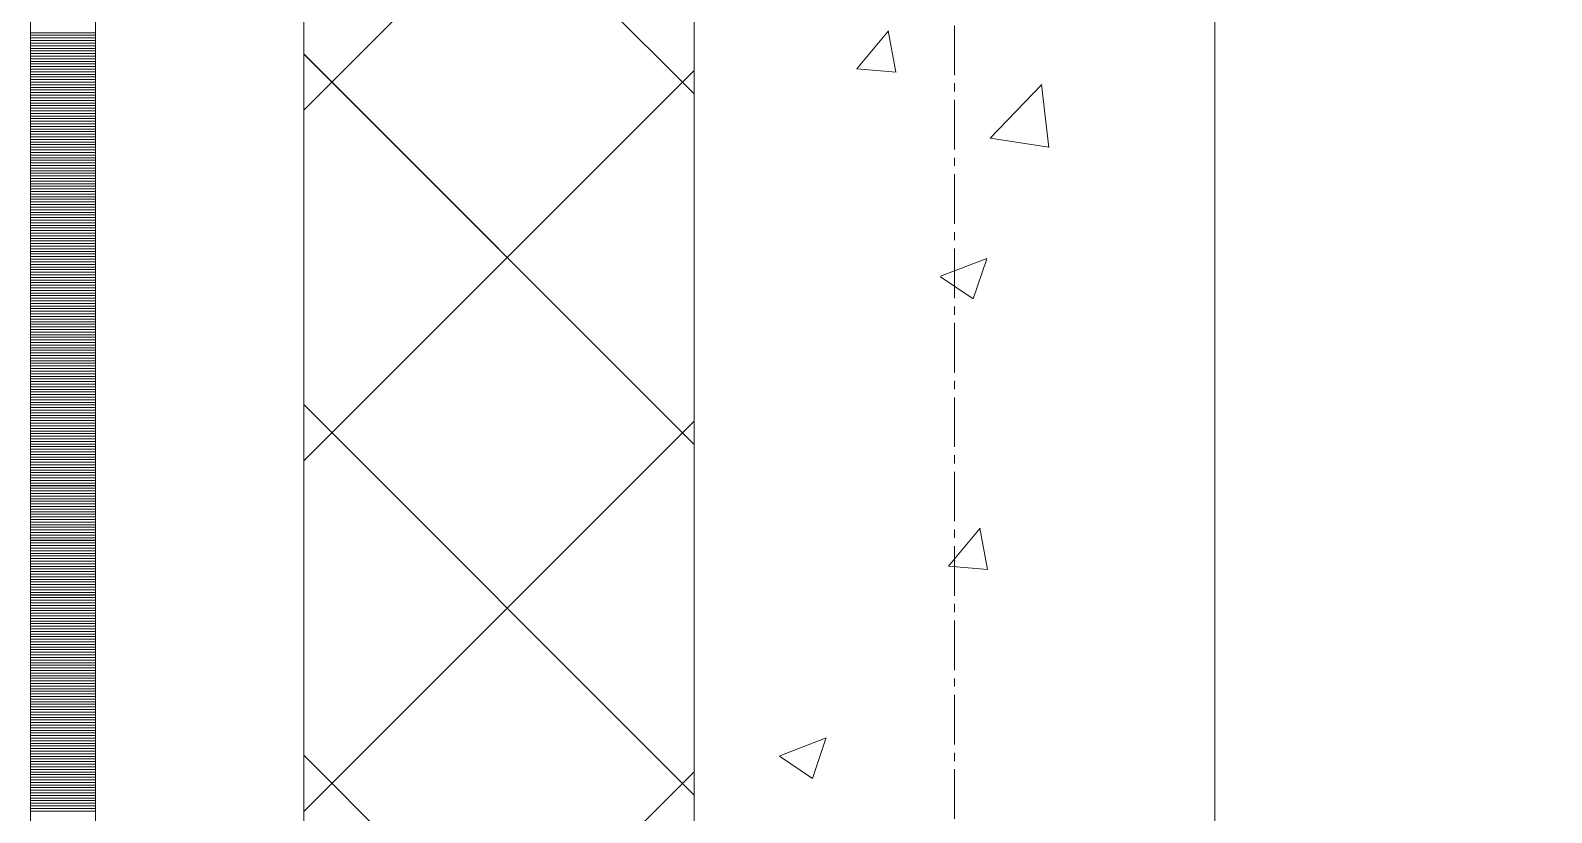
# Model space of a CAD drawing. Header units: millimetres. Extents: x 470010 to 1231400, y -134005 to 421770.
# Drawn here: x 806168 to 806752, y 156851 to 157152 of the extents above; entities that cross this region are included whole.
import ezdxf
from ezdxf.enums import TextEntityAlignment as Align

# ---------------------------------------------------------------- set-up
doc = ezdxf.new("R2010")
doc.units = ezdxf.units.MM
doc.linetypes.add('CENTER2', pattern=[28.575, 19.05, -3.175, 3.175, -3.175])
doc.linetypes.add('DASHED', pattern=[19.05, 12.7, -6.35])
doc.layers.get('Defpoints').update_dxf_attribs({"color": 140})
doc.layers.add('АР_Делит', color=120, linetype='Continuous', lineweight=0, plot=False)
for name, color, linetype, lineweight in [('АР_Стены ПЕНОблок', 52, 'Continuous', 20), ('АР_Тонкая', 254, 'Continuous', 5), ('АР_Утеплитель', 31, 'Continuous', 0), ('АР_Штриховка', 8, 'Continuous', 0)]:
    doc.layers.add(name, color=color, linetype=linetype, lineweight=lineweight)
doc.layers.add('РД_Оси_100', color=7, linetype='Continuous', lineweight=0, true_color=0x525252)
doc.styles.add('style1', font='ARIALN.TTF')

# ---------------------------------------------------------------- blocks, each defined once
blk = doc.blocks.new('СОШ_2200_АР_ОСИ_М100_28.05.24')
at = {"layer": 'АР_Делит', "color": 251, "linetype": 'DASHED', "true_color": 0x636466}
blk.add_lwpolyline([(114955, 135155), (114955, -355), (93595.036, -355), (93595.036, 13855), (94145, 13855), (94145, 68320), (66055, 68320), (66055, 13857.73), (83455, 13857.73), (83455, -355), (45245, -355), (45245, 13145), (44695, 13145), (44695, 26755), (45245, 26755), (45245, 68320), (20455, 68320), (20455, 26755), (27955, 26755), (27955, 13145), (-355, 13145), (-355, 100855)], dxfattribs=at)
at = {"layer": 'РД_Оси_100', "color": 251, "linetype": 'CENTER2', "true_color": 0x636466}
blk.add_line((0, -6155), (0, 139938.679), dxfattribs=at)
blk = doc.blocks.new('A$C9108343f')
at = {"layer": 'АР_Стены ПЕНОблок', "color": 18, "linetype": 'Continuous', "lineweight": 20, "true_color": 0x000000}
for p, q in [((140704.09, 313879.49), (140704.09, 237679.49)), ((140904.09, 237679.49), (140904.09, 313879.49))]:
    blk.add_line(p, q, dxfattribs=at)
at = {"layer": 'АР_Тонкая', "color": 18, "linetype": 'Continuous', "lineweight": 5, "true_color": 0x000000}
for p, q in [((140449.09, 313879.49), (140449.09, 237679.49)), ((140474.09, 313879.49), (140474.09, 237679.49)), ((140474.09, 237679.49), (140474.09, 313879.49)), ((140554.09, 237679.49), (140554.09, 313879.49))]:
    blk.add_line(p, q, dxfattribs=at)
at = {"layer": 'АР_Утеплитель', "color": 18, "linetype": 'Continuous', "lineweight": 0, "true_color": 0x000000}
for p, q in [((140554.09, 313879.49), (140554.09, 237679.49)), ((140704.09, 237679.49), (140704.09, 313879.49))]:
    blk.add_line(p, q, dxfattribs=at)
at = {"layer": 'АР_Штриховка', "color": 18, "linetype": 'Continuous', "lineweight": 0, "true_color": 0x000000}
for p, q in [((140704.09, 257493.77), (140554.09, 257643.77)), ((140554.09, 257487.48), (140704.09, 257637.48)), ((140449.09, 257517.24), (140474.09, 257517.24)), ((140449.09, 257516.24), (140474.09, 257516.24)), ((140449.09, 257515.24), (140474.09, 257515.24)), ((140449.09, 257514.24), (140474.09, 257514.24)), ((140766.55, 257503.41), (140778.79, 257518.01)), ((140781.52, 257502.04), (140778.58, 257517.96)), ((140449.09, 257513.24), (140474.09, 257513.24)), ((140449.09, 257512.24), (140474.09, 257512.24)), ((140449.09, 257511.24), (140474.09, 257511.24)), ((140449.09, 257510.24), (140474.09, 257510.24)), ((140449.09, 257509.24), (140474.09, 257509.24)), ((140704.09, 257359.07), (140554.09, 257509.07)), ((140449.09, 257508.24), (140474.09, 257508.24)), ((140449.09, 257507.24), (140474.09, 257507.24)), ((140449.09, 257506.24), (140474.09, 257506.24)), ((140449.09, 257505.24), (140474.09, 257505.24)), ((140449.09, 257504.24), (140474.09, 257504.24)), ((140449.09, 257503.24), (140474.09, 257503.24)), ((140554.09, 257352.78), (140704.09, 257502.78)), ((140766.55, 257503.4), (140781.73, 257502.08)), ((140781.61, 257506.44), (140781.61, 257506.44)), ((140449.09, 257502.24), (140474.09, 257502.24)), ((140449.09, 257501.24), (140474.09, 257501.24)), ((140449.09, 257500.24), (140474.09, 257500.24)), ((140449.09, 257499.24), (140474.09, 257499.24)), ((140449.09, 257498.24), (140474.09, 257498.24)), ((140449.09, 257497.24), (140474.09, 257497.24)), ((140817.86, 257476.71), (140837.64, 257497.33)), ((140840.41, 257473.2), (140837.61, 257497.32)), ((140449.09, 257496.24), (140474.09, 257496.24)), ((140449.09, 257495.24), (140474.09, 257495.24)), ((140449.09, 257494.24), (140474.09, 257494.24)), ((140449.09, 257493.24), (140474.09, 257493.24)), ((140449.09, 257492.24), (140474.09, 257492.24)), ((140449.09, 257491.24), (140474.09, 257491.24)), ((140449.09, 257490.24), (140474.09, 257490.24)), ((140449.09, 257489.24), (140474.09, 257489.24)), ((140449.09, 257488.24), (140474.09, 257488.24)), ((140449.09, 257487.24), (140474.09, 257487.24)), ((140449.09, 257486.24), (140474.09, 257486.24)), ((140449.09, 257485.24), (140474.09, 257485.24)), ((140786.79, 257489.03), (140786.79, 257489.03)), ((140897.88, 257490), (140897.88, 257490)), ((140449.09, 257484.24), (140474.09, 257484.24)), ((140449.09, 257483.24), (140474.09, 257483.24)), ((140449.09, 257482.24), (140474.09, 257482.24)), ((140449.09, 257481.24), (140474.09, 257481.24)), ((140449.09, 257480.24), (140474.09, 257480.24)), ((140449.09, 257479.24), (140474.09, 257479.24)), ((140449.09, 257478.24), (140474.09, 257478.24)), ((140449.09, 257477.24), (140474.09, 257477.24)), ((140449.09, 257476.24), (140474.09, 257476.24)), ((140449.09, 257475.24), (140474.09, 257475.24)), ((140449.09, 257474.24), (140474.09, 257474.24)), ((140449.09, 257473.24), (140474.09, 257473.24)), ((140817.83, 257476.76), (140840.42, 257473.26)), ((140449.09, 257472.24), (140474.09, 257472.24)), ((140449.09, 257471.24), (140474.09, 257471.24)), ((140449.09, 257470.24), (140474.09, 257470.24)), ((140449.09, 257469.24), (140474.09, 257469.24)), ((140449.09, 257468.24), (140474.09, 257468.24)), ((140737.46, 257468.88), (140737.46, 257468.88)), ((140835.16, 257472.32), (140835.16, 257472.32)), ((140449.09, 257467.24), (140474.09, 257467.24)), ((140449.09, 257466.24), (140474.09, 257466.24)), ((140449.09, 257465.24), (140474.09, 257465.24)), ((140449.09, 257464.24), (140474.09, 257464.24)), ((140449.09, 257463.24), (140474.09, 257463.24)), ((140449.09, 257462.24), (140474.09, 257462.24)), ((140449.09, 257461.24), (140474.09, 257461.24)), ((140449.09, 257460.24), (140474.09, 257460.24)), ((140449.09, 257459.24), (140474.09, 257459.24)), ((140449.09, 257458.24), (140474.09, 257458.24)), ((140449.09, 257457.24), (140474.09, 257457.24)), ((140449.09, 257456.24), (140474.09, 257456.24)), ((140890.15, 257456.17), (140890.15, 257456.17)), ((140449.09, 257455.24), (140474.09, 257455.24)), ((140449.09, 257454.24), (140474.09, 257454.24)), ((140449.09, 257453.24), (140474.09, 257453.24)), ((140449.09, 257452.24), (140474.09, 257452.24)), ((140449.09, 257451.24), (140474.09, 257451.24)), ((140449.09, 257450.24), (140474.09, 257450.24)), ((140449.09, 257449.24), (140474.09, 257449.24)), ((140449.09, 257448.24), (140474.09, 257448.24)), ((140449.09, 257447.24), (140474.09, 257447.24)), ((140449.09, 257446.24), (140474.09, 257446.24)), ((140449.09, 257445.24), (140474.09, 257445.24)), ((140449.09, 257444.24), (140474.09, 257444.24)), ((140449.09, 257443.24), (140474.09, 257443.24)), ((140449.09, 257442.24), (140474.09, 257442.24)), ((140449.09, 257441.24), (140474.09, 257441.24)), ((140449.09, 257440.24), (140474.09, 257440.24)), ((140449.09, 257439.24), (140474.09, 257439.24)), ((140449.09, 257438.24), (140474.09, 257438.24)), ((140449.09, 257437.24), (140474.09, 257437.24)), ((140449.09, 257436.24), (140474.09, 257436.24)), ((140449.09, 257435.24), (140474.09, 257435.24)), ((140449.09, 257434.24), (140474.09, 257434.24)), ((140449.09, 257433.24), (140474.09, 257433.24)), ((140449.09, 257432.24), (140474.09, 257432.24)), ((140449.09, 257431.24), (140474.09, 257431.24)), ((140449.09, 257430.24), (140474.09, 257430.24)), ((140449.09, 257429.24), (140474.09, 257429.24)), ((140449.09, 257428.24), (140474.09, 257428.24)), ((140449.09, 257427.24), (140474.09, 257427.24)), ((140742.02, 257430.74), (140742.02, 257430.74)), ((140798.78, 257423.69), (140816.56, 257430.52)), ((140811.33, 257414.98), (140816.48, 257430.33)), ((140449.09, 257426.24), (140474.09, 257426.24)), ((140449.09, 257425.24), (140474.09, 257425.24)), ((140449.09, 257424.24), (140474.09, 257424.24)), ((140449.09, 257423.24), (140474.09, 257423.24)), ((140449.09, 257422.24), (140474.09, 257422.24)), ((140449.09, 257421.24), (140474.09, 257421.24)), ((140798.69, 257423.5), (140811.33, 257414.98)), ((140449.09, 257420.24), (140474.09, 257420.24)), ((140449.09, 257419.24), (140474.09, 257419.24)), ((140449.09, 257418.24), (140474.09, 257418.24)), ((140449.09, 257417.24), (140474.09, 257417.24)), ((140449.09, 257416.24), (140474.09, 257416.24)), ((140449.09, 257415.24), (140474.09, 257415.24)), ((140449.09, 257414.24), (140474.09, 257414.24)), ((140449.09, 257413.24), (140474.09, 257413.24)), ((140449.09, 257412.24), (140474.09, 257412.24)), ((140449.09, 257411.24), (140474.09, 257411.24)), ((140449.09, 257410.24), (140474.09, 257410.24)), ((140449.09, 257409.24), (140474.09, 257409.24)), ((140449.09, 257408.24), (140474.09, 257408.24)), ((140449.09, 257407.24), (140474.09, 257407.24)), ((140449.09, 257406.24), (140474.09, 257406.24)), ((140449.09, 257405.24), (140474.09, 257405.24)), ((140449.09, 257404.24), (140474.09, 257404.24)), ((140449.09, 257403.24), (140474.09, 257403.24)), ((140783.7, 257404.47), (140783.7, 257404.47)), ((140449.09, 257402.24), (140474.09, 257402.24)), ((140449.09, 257401.24), (140474.09, 257401.24)), ((140449.09, 257400.24), (140474.09, 257400.24)), ((140449.09, 257399.24), (140474.09, 257399.24)), ((140449.09, 257398.24), (140474.09, 257398.24)), ((140894.64, 257398.19), (140894.64, 257398.19)), ((140449.09, 257397.24), (140474.09, 257397.24)), ((140449.09, 257396.24), (140474.09, 257396.24)), ((140449.09, 257395.24), (140474.09, 257395.24)), ((140449.09, 257394.24), (140474.09, 257394.24)), ((140449.09, 257393.24), (140474.09, 257393.24)), ((140449.09, 257392.24), (140474.09, 257392.24)), ((140449.09, 257391.24), (140474.09, 257391.24)), ((140449.09, 257390.24), (140474.09, 257390.24)), ((140449.09, 257389.24), (140474.09, 257389.24)), ((140449.09, 257388.24), (140474.09, 257388.24)), ((140449.09, 257387.24), (140474.09, 257387.24)), ((140449.09, 257386.24), (140474.09, 257386.24)), ((140831.06, 257389.82), (140831.06, 257389.82)), ((140449.09, 257385.24), (140474.09, 257385.24)), ((140449.09, 257384.24), (140474.09, 257384.24)), ((140449.09, 257383.24), (140474.09, 257383.24)), ((140449.09, 257382.24), (140474.09, 257382.24)), ((140449.09, 257381.24), (140474.09, 257381.24)), ((140449.09, 257380.24), (140474.09, 257380.24)), ((140449.09, 257379.24), (140474.09, 257379.24)), ((140449.09, 257378.24), (140474.09, 257378.24)), ((140449.09, 257377.24), (140474.09, 257377.24)), ((140449.09, 257376.24), (140474.09, 257376.24)), ((140449.09, 257375.24), (140474.09, 257375.24)), ((140449.09, 257374.24), (140474.09, 257374.24)), ((140704.09, 257224.36), (140554.09, 257374.36)), ((140731.08, 257377.33), (140731.08, 257377.33)), ((140449.09, 257373.24), (140474.09, 257373.24)), ((140449.09, 257372.24), (140474.09, 257372.24)), ((140449.09, 257371.24), (140474.09, 257371.24)), ((140449.09, 257370.24), (140474.09, 257370.24)), ((140449.09, 257369.24), (140474.09, 257369.24)), ((140449.09, 257368.24), (140474.09, 257368.24)), ((140554.09, 257218.07), (140704.09, 257368.07)), ((140866.67, 257371.6), (140866.67, 257371.6)), ((140449.09, 257367.24), (140474.09, 257367.24)), ((140449.09, 257366.24), (140474.09, 257366.24)), ((140449.09, 257365.24), (140474.09, 257365.24)), ((140449.09, 257364.24), (140474.09, 257364.24)), ((140449.09, 257363.24), (140474.09, 257363.24)), ((140449.09, 257362.24), (140474.09, 257362.24)), ((140449.09, 257361.24), (140474.09, 257361.24)), ((140449.09, 257360.24), (140474.09, 257360.24)), ((140449.09, 257359.24), (140474.09, 257359.24)), ((140449.09, 257358.24), (140474.09, 257358.24)), ((140449.09, 257357.24), (140474.09, 257357.24)), ((140449.09, 257356.24), (140474.09, 257356.24)), ((140449.09, 257355.24), (140474.09, 257355.24)), ((140449.09, 257354.24), (140474.09, 257354.24)), ((140449.09, 257353.24), (140474.09, 257353.24)), ((140449.09, 257352.24), (140474.09, 257352.24)), ((140449.09, 257351.24), (140474.09, 257351.24)), ((140449.09, 257350.24), (140474.09, 257350.24)), ((140449.09, 257349.24), (140474.09, 257349.24)), ((140449.09, 257348.24), (140474.09, 257348.24)), ((140449.09, 257347.24), (140474.09, 257347.24)), ((140449.09, 257346.24), (140474.09, 257346.24)), ((140449.09, 257345.24), (140474.09, 257345.24)), ((140449.09, 257344.24), (140474.09, 257344.24)), ((140449.09, 257343.24), (140474.09, 257343.24)), ((140449.09, 257342.24), (140474.09, 257342.24)), ((140449.09, 257341.24), (140474.09, 257341.24)), ((140449.09, 257340.24), (140474.09, 257340.24)), ((140449.09, 257339.24), (140474.09, 257339.24)), ((140449.09, 257338.24), (140474.09, 257338.24)), ((140449.09, 257337.24), (140474.09, 257337.24)), ((140449.09, 257336.24), (140474.09, 257336.24)), ((140449.09, 257335.24), (140474.09, 257335.24)), ((140449.09, 257334.24), (140474.09, 257334.24)), ((140449.09, 257333.24), (140474.09, 257333.24)), ((140449.09, 257332.24), (140474.09, 257332.24)), ((140449.09, 257331.24), (140474.09, 257331.24)), ((140449.09, 257330.24), (140474.09, 257330.24)), ((140449.09, 257329.24), (140474.09, 257329.24)), ((140449.09, 257328.24), (140474.09, 257328.24)), ((140449.09, 257327.24), (140474.09, 257327.24)), ((140449.09, 257326.24), (140474.09, 257326.24)), ((140449.09, 257325.24), (140474.09, 257325.24)), ((140449.09, 257324.24), (140474.09, 257324.24)), ((140449.09, 257323.24), (140474.09, 257323.24)), ((140449.09, 257322.24), (140474.09, 257322.24)), ((140801.79, 257312.36), (140814.03, 257326.95)), ((140816.76, 257310.98), (140813.83, 257326.9)), ((140449.09, 257321.24), (140474.09, 257321.24)), ((140449.09, 257320.24), (140474.09, 257320.24)), ((140449.09, 257319.24), (140474.09, 257319.24)), ((140449.09, 257318.24), (140474.09, 257318.24)), ((140449.09, 257317.24), (140474.09, 257317.24)), ((140449.09, 257316.24), (140474.09, 257316.24)), ((140780.61, 257319.92), (140780.61, 257319.92)), ((140449.09, 257315.24), (140474.09, 257315.24)), ((140449.09, 257314.24), (140474.09, 257314.24)), ((140449.09, 257313.24), (140474.09, 257313.24)), ((140449.09, 257312.24), (140474.09, 257312.24)), ((140449.09, 257311.24), (140474.09, 257311.24)), ((140449.09, 257310.24), (140474.09, 257310.24)), ((140801.79, 257312.35), (140816.97, 257311.02)), ((140449.09, 257309.24), (140474.09, 257309.24)), ((140449.09, 257308.24), (140474.09, 257308.24)), ((140449.09, 257307.24), (140474.09, 257307.24)), ((140449.09, 257306.24), (140474.09, 257306.24)), ((140449.09, 257305.24), (140474.09, 257305.24)), ((140449.09, 257304.24), (140474.09, 257304.24)), ((140879.67, 257304.61), (140879.67, 257304.61)), ((140449.09, 257303.24), (140474.09, 257303.24)), ((140449.09, 257302.24), (140474.09, 257302.24)), ((140449.09, 257301.24), (140474.09, 257301.24)), ((140449.09, 257300.24), (140474.09, 257300.24)), ((140449.09, 257299.24), (140474.09, 257299.24)), ((140449.09, 257298.24), (140474.09, 257298.24)), ((140827.82, 257298.01), (140827.82, 257298.01)), ((140449.09, 257297.24), (140474.09, 257297.24)), ((140449.09, 257296.24), (140474.09, 257296.24)), ((140449.09, 257295.24), (140474.09, 257295.24)), ((140449.09, 257294.24), (140474.09, 257294.24)), ((140449.09, 257293.24), (140474.09, 257293.24)), ((140449.09, 257292.24), (140474.09, 257292.24)), ((140449.09, 257291.24), (140474.09, 257291.24)), ((140449.09, 257290.24), (140474.09, 257290.24)), ((140449.09, 257289.24), (140474.09, 257289.24)), ((140449.09, 257288.24), (140474.09, 257288.24)), ((140449.09, 257287.24), (140474.09, 257287.24)), ((140449.09, 257286.24), (140474.09, 257286.24)), ((140764.24, 257289.64), (140764.24, 257289.64)), ((140449.09, 257285.24), (140474.09, 257285.24)), ((140449.09, 257284.24), (140474.09, 257284.24)), ((140449.09, 257283.24), (140474.09, 257283.24)), ((140449.09, 257282.24), (140474.09, 257282.24)), ((140449.09, 257281.24), (140474.09, 257281.24)), ((140449.09, 257280.24), (140474.09, 257280.24)), ((140449.09, 257279.24), (140474.09, 257279.24)), ((140449.09, 257278.24), (140474.09, 257278.24)), ((140449.09, 257277.24), (140474.09, 257277.24)), ((140449.09, 257276.24), (140474.09, 257276.24)), ((140449.09, 257275.24), (140474.09, 257275.24)), ((140731.54, 257279.19), (140731.54, 257279.19)), ((140449.09, 257274.24), (140474.09, 257274.24)), ((140449.09, 257273.24), (140474.09, 257273.24)), ((140449.09, 257272.24), (140474.09, 257272.24)), ((140449.09, 257271.24), (140474.09, 257271.24)), ((140449.09, 257270.24), (140474.09, 257270.24)), ((140449.09, 257269.24), (140474.09, 257269.24)), ((140449.09, 257268.24), (140474.09, 257268.24)), ((140449.09, 257267.24), (140474.09, 257267.24)), ((140449.09, 257266.24), (140474.09, 257266.24)), ((140449.09, 257265.24), (140474.09, 257265.24)), ((140449.09, 257264.24), (140474.09, 257264.24)), ((140449.09, 257263.24), (140474.09, 257263.24)), ((140449.09, 257262.24), (140474.09, 257262.24)), ((140449.09, 257261.24), (140474.09, 257261.24)), ((140449.09, 257260.24), (140474.09, 257260.24)), ((140449.09, 257259.24), (140474.09, 257259.24)), ((140449.09, 257258.24), (140474.09, 257258.24)), ((140449.09, 257257.24), (140474.09, 257257.24)), ((140449.09, 257256.24), (140474.09, 257256.24)), ((140449.09, 257255.24), (140474.09, 257255.24)), ((140449.09, 257254.24), (140474.09, 257254.24)), ((140449.09, 257253.24), (140474.09, 257253.24)), ((140449.09, 257252.24), (140474.09, 257252.24)), ((140449.09, 257251.24), (140474.09, 257251.24)), ((140449.09, 257250.24), (140474.09, 257250.24)), ((140449.09, 257249.24), (140474.09, 257249.24)), ((140449.09, 257248.24), (140474.09, 257248.24)), ((140449.09, 257247.24), (140474.09, 257247.24)), ((140449.09, 257246.24), (140474.09, 257246.24)), ((140736.98, 257239.5), (140754.76, 257246.33)), ((140749.53, 257230.79), (140754.68, 257246.14)), ((140449.09, 257245.24), (140474.09, 257245.24)), ((140449.09, 257244.24), (140474.09, 257244.24)), ((140449.09, 257243.24), (140474.09, 257243.24)), ((140449.09, 257242.24), (140474.09, 257242.24)), ((140449.09, 257241.24), (140474.09, 257241.24)), ((140449.09, 257240.24), (140474.09, 257240.24)), ((140704.09, 257089.66), (140554.09, 257239.66)), ((140817.2, 257241.8), (140817.2, 257241.8)), ((140449.09, 257239.24), (140474.09, 257239.24)), ((140449.09, 257238.24), (140474.09, 257238.24)), ((140449.09, 257237.24), (140474.09, 257237.24)), ((140449.09, 257236.24), (140474.09, 257236.24)), ((140449.09, 257235.24), (140474.09, 257235.24)), ((140449.09, 257234.24), (140474.09, 257234.24)), ((140736.89, 257239.31), (140749.53, 257230.79)), ((140777.53, 257235.36), (140777.53, 257235.36)), ((140449.09, 257233.24), (140474.09, 257233.24)), ((140449.09, 257232.24), (140474.09, 257232.24)), ((140449.09, 257231.24), (140474.09, 257231.24)), ((140449.09, 257230.24), (140474.09, 257230.24)), ((140449.09, 257229.24), (140474.09, 257229.24)), ((140449.09, 257228.24), (140474.09, 257228.24)), ((140554.09, 257083.37), (140704.09, 257233.37)), ((140449.09, 257227.24), (140474.09, 257227.24)), ((140449.09, 257226.24), (140474.09, 257226.24)), ((140449.09, 257225.24), (140474.09, 257225.24)), ((140449.09, 257224.24), (140474.09, 257224.24)), ((140449.09, 257223.24), (140474.09, 257223.24)), ((140449.09, 257222.24), (140474.09, 257222.24)), ((140792.4, 257223.42), (140792.4, 257223.42)), ((140449.09, 257221.24), (140474.09, 257221.24)), ((140449.09, 257220.24), (140474.09, 257220.24)), ((140449.09, 257219.24), (140474.09, 257219.24)), ((140449.09, 257218.24), (140474.09, 257218.24))]:
    blk.add_line(p, q, dxfattribs=at)
at = {"layer": 'РД_Оси_100'}
blk.add_blockref('СОШ_2200_АР_ОСИ_М100_28.05.24', (140804.09, 223079.49), dxfattribs=at)
at = {"layer": 'Defpoints', "color": 18, "true_color": 0x000000, "style": 'style1'}
for p in [(143949.34, 316089.12), (143974.98, 281639.5), (143890.4, 273244.71), (143839.99, 264276.81), (143967.75, 254892.38), (12251.96, 104178.14), (12382.58, 96023.14)]:
    blk.add_attdef('АР-ПОМЕЩЕНИЕ:НАИМЕНОВАНИЕ', text='', height=100, dxfattribs=at).set_placement(p, align=Align.MIDDLE)
at = {"layer": 'Defpoints', "color": 18, "true_color": 0x000000, "style": 'style1', "flags": 8}
for p in [(143951.3, 279099.09), (143848.34, 269251.11), (143875.33, 260094.25), (144049.74, 250824.7), (163419.28, 238153.36), (155897.46, 237965.97), (183037.2, 237965.97), (143342.94, 237876.19)]:
    blk.add_attdef('АР-ПОМЕЩЕНИЕ:НАИМЕНОВАНИЕ', text='', height=100, dxfattribs=at).set_placement(p, align=Align.MIDDLE)

msp = doc.modelspace()

# ---------------------------------------------------------------- linework, layer by layer
at = {"layer": 'АР_Стены ПЕНОблок', "color": 18, "linetype": 'Continuous', "lineweight": 20, "true_color": 0x000000}
for p, q in [((806422.706, 213513.251), (806422.706, 137313.251)), ((806622.706, 137313.251), (806622.706, 213513.251))]:
    msp.add_line(p, q, dxfattribs=at)
at = {"layer": 'АР_Тонкая', "color": 18, "linetype": 'Continuous', "lineweight": 5, "true_color": 0x000000}
for p, q in [((806167.706, 213513.251), (806167.706, 137313.251)), ((806192.706, 213513.251), (806192.706, 137313.251)), ((806192.706, 137313.251), (806192.706, 213513.251)), ((806272.706, 137313.251), (806272.706, 213513.251))]:
    msp.add_line(p, q, dxfattribs=at)
at = {"layer": 'АР_Утеплитель', "color": 18, "linetype": 'Continuous', "lineweight": 0, "true_color": 0x000000}
for p, q in [((806272.706, 213513.251), (806272.706, 137313.251)), ((806422.706, 137313.251), (806422.706, 213513.251))]:
    msp.add_line(p, q, dxfattribs=at)
at = {"layer": 'АР_Штриховка', "color": 18, "linetype": 'Continuous', "lineweight": 0, "true_color": 0x000000}
for p, q in [((806422.706, 157127.527), (806272.706, 157277.527)), ((806272.706, 157121.24), (806422.706, 157271.24)), ((806485.158, 157137.173), (806497.403, 157151.766)), ((806500.134, 157135.796), (806497.197, 157151.718)), ((806167.706, 157151), (806192.706, 157151)), ((806167.706, 157150), (806192.706, 157150)), ((806167.706, 157149), (806192.706, 157149)), ((806167.706, 157148), (806192.706, 157148)), ((806167.706, 157147), (806192.706, 157147)), ((806167.706, 157146), (806192.706, 157146)), ((806167.706, 157145), (806192.706, 157145)), ((806167.706, 157144), (806192.706, 157144)), ((806167.706, 157143), (806192.706, 157143)), ((806167.706, 157142), (806192.706, 157142)), ((806167.706, 157141), (806192.706, 157141)), ((806167.706, 157140), (806192.706, 157140)), ((806422.706, 156992.823), (806272.706, 157142.823)), ((806167.706, 157139), (806192.706, 157139)), ((806167.706, 157138), (806192.706, 157138)), ((806167.706, 157137), (806192.706, 157137)), ((806167.706, 157136), (806192.706, 157136)), ((806167.706, 157135), (806192.706, 157135)), ((806167.706, 157134), (806192.706, 157134)), ((806272.706, 156986.536), (806422.706, 157136.536)), ((806485.157, 157137.163), (806500.339, 157135.834)), ((806167.706, 157133), (806192.706, 157133)), ((806167.706, 157132), (806192.706, 157132)), ((806167.706, 157131), (806192.706, 157131)), ((806167.706, 157130), (806192.706, 157130)), ((806167.706, 157129), (806192.706, 157129)), ((806167.706, 157128), (806192.706, 157128)), ((806536.469, 157110.466), (806556.253, 157131.085)), ((806559.025, 157106.959), (806556.218, 157131.081)), ((806167.706, 157127), (806192.706, 157127)), ((806167.706, 157126), (806192.706, 157126)), ((806167.706, 157125), (806192.706, 157125)), ((806167.706, 157124), (806192.706, 157124)), ((806167.706, 157123), (806192.706, 157123)), ((806167.706, 157122), (806192.706, 157122)), ((806167.706, 157121), (806192.706, 157121)), ((806167.706, 157120), (806192.706, 157120)), ((806167.706, 157119), (806192.706, 157119)), ((806167.706, 157118), (806192.706, 157118)), ((806167.706, 157117), (806192.706, 157117)), ((806167.706, 157116), (806192.706, 157116)), ((806167.706, 157115), (806192.706, 157115)), ((806167.706, 157114), (806192.706, 157114)), ((806167.706, 157113), (806192.706, 157113)), ((806167.706, 157112), (806192.706, 157112)), ((806167.706, 157111), (806192.706, 157111)), ((806536.444, 157110.52), (806559.034, 157107.017)), ((806167.706, 157110), (806192.706, 157110)), ((806167.706, 157109), (806192.706, 157109)), ((806167.706, 157108), (806192.706, 157108)), ((806167.706, 157107), (806192.706, 157107)), ((806167.706, 157106), (806192.706, 157106)), ((806167.706, 157105), (806192.706, 157105)), ((806167.706, 157104), (806192.706, 157104)), ((806167.706, 157103), (806192.706, 157103)), ((806167.706, 157102), (806192.706, 157102)), ((806167.706, 157101), (806192.706, 157101)), ((806167.706, 157100), (806192.706, 157100)), ((806167.706, 157099), (806192.706, 157099)), ((806167.706, 157098), (806192.706, 157098)), ((806167.706, 157097), (806192.706, 157097)), ((806167.706, 157096), (806192.706, 157096)), ((806167.706, 157095), (806192.706, 157095)), ((806167.706, 157094), (806192.706, 157094)), ((806167.706, 157093), (806192.706, 157093)), ((806167.706, 157092), (806192.706, 157092)), ((806167.706, 157091), (806192.706, 157091)), ((806167.706, 157090), (806192.706, 157090)), ((806167.706, 157089), (806192.706, 157089)), ((806167.706, 157088), (806192.706, 157088)), ((806167.706, 157087), (806192.706, 157087)), ((806167.706, 157086), (806192.706, 157086)), ((806167.706, 157085), (806192.706, 157085)), ((806167.706, 157084), (806192.706, 157084)), ((806167.706, 157083), (806192.706, 157083)), ((806167.706, 157082), (806192.706, 157082)), ((806167.706, 157081), (806192.706, 157081)), ((806167.706, 157080), (806192.706, 157080)), ((806167.706, 157079), (806192.706, 157079)), ((806167.706, 157078), (806192.706, 157078)), ((806167.706, 157077), (806192.706, 157077)), ((806167.706, 157076), (806192.706, 157076)), ((806167.706, 157075), (806192.706, 157075)), ((806167.706, 157074), (806192.706, 157074)), ((806167.706, 157073), (806192.706, 157073)), ((806167.706, 157072), (806192.706, 157072)), ((806167.706, 157071), (806192.706, 157071)), ((806167.706, 157070), (806192.706, 157070)), ((806167.706, 157069), (806192.706, 157069)), ((806167.706, 157068), (806192.706, 157068)), ((806167.706, 157067), (806192.706, 157067)), ((806167.706, 157066), (806192.706, 157066)), ((806167.706, 157065), (806192.706, 157065)), ((806167.706, 157064), (806192.706, 157064)), ((806517.391, 157057.449), (806535.176, 157064.276)), ((806529.946, 157048.736), (806535.097, 157064.085)), ((806167.706, 157063), (806192.706, 157063)), ((806167.706, 157062), (806192.706, 157062)), ((806167.706, 157061), (806192.706, 157061)), ((806167.706, 157060), (806192.706, 157060)), ((806167.706, 157059), (806192.706, 157059)), ((806167.706, 157058), (806192.706, 157058)), ((806167.706, 157057), (806192.706, 157057)), ((806167.706, 157056), (806192.706, 157056)), ((806167.706, 157055), (806192.706, 157055)), ((806167.706, 157054), (806192.706, 157054)), ((806167.706, 157053), (806192.706, 157053)), ((806167.706, 157052), (806192.706, 157052)), ((806517.305, 157057.259), (806529.94, 157048.737)), ((806167.706, 157051), (806192.706, 157051)), ((806167.706, 157050), (806192.706, 157050)), ((806167.706, 157049), (806192.706, 157049)), ((806167.706, 157048), (806192.706, 157048)), ((806167.706, 157047), (806192.706, 157047)), ((806167.706, 157046), (806192.706, 157046)), ((806167.706, 157045), (806192.706, 157045)), ((806167.706, 157044), (806192.706, 157044)), ((806167.706, 157043), (806192.706, 157043)), ((806167.706, 157042), (806192.706, 157042)), ((806167.706, 157041), (806192.706, 157041)), ((806167.706, 157040), (806192.706, 157040)), ((806167.706, 157039), (806192.706, 157039)), ((806167.706, 157038), (806192.706, 157038)), ((806167.706, 157037), (806192.706, 157037)), ((806167.706, 157036), (806192.706, 157036)), ((806167.706, 157035), (806192.706, 157035)), ((806167.706, 157034), (806192.706, 157034)), ((806167.706, 157033), (806192.706, 157033)), ((806167.706, 157032), (806192.706, 157032)), ((806167.706, 157031), (806192.706, 157031)), ((806167.706, 157030), (806192.706, 157030)), ((806167.706, 157029), (806192.706, 157029)), ((806167.706, 157028), (806192.706, 157028)), ((806167.706, 157027), (806192.706, 157027)), ((806167.706, 157026), (806192.706, 157026)), ((806167.706, 157025), (806192.706, 157025)), ((806167.706, 157024), (806192.706, 157024)), ((806167.706, 157023), (806192.706, 157023)), ((806167.706, 157022), (806192.706, 157022)), ((806167.706, 157021), (806192.706, 157021)), ((806167.706, 157020), (806192.706, 157020)), ((806167.706, 157019), (806192.706, 157019)), ((806167.706, 157018), (806192.706, 157018)), ((806167.706, 157017), (806192.706, 157017)), ((806167.706, 157016), (806192.706, 157016)), ((806167.706, 157015), (806192.706, 157015)), ((806167.706, 157014), (806192.706, 157014)), ((806167.706, 157013), (806192.706, 157013)), ((806167.706, 157012), (806192.706, 157012)), ((806167.706, 157011), (806192.706, 157011)), ((806167.706, 157010), (806192.706, 157010)), ((806167.706, 157009), (806192.706, 157009)), ((806167.706, 157008), (806192.706, 157008)), ((806167.706, 157007), (806192.706, 157007)), ((806167.706, 157006), (806192.706, 157006)), ((806422.706, 156858.119), (806272.706, 157008.119)), ((806167.706, 157005), (806192.706, 157005)), ((806167.706, 157004), (806192.706, 157004)), ((806167.706, 157003), (806192.706, 157003)), ((806167.706, 157002), (806192.706, 157002)), ((806167.706, 157001), (806192.706, 157001)), ((806167.706, 157000), (806192.706, 157000)), ((806272.706, 156851.832), (806422.706, 157001.832)), ((806167.706, 156999), (806192.706, 156999)), ((806167.706, 156998), (806192.706, 156998)), ((806167.706, 156997), (806192.706, 156997)), ((806167.706, 156996), (806192.706, 156996)), ((806167.706, 156995), (806192.706, 156995)), ((806167.706, 156994), (806192.706, 156994)), ((806167.706, 156993), (806192.706, 156993)), ((806167.706, 156992), (806192.706, 156992)), ((806167.706, 156991), (806192.706, 156991)), ((806167.706, 156990), (806192.706, 156990)), ((806167.706, 156989), (806192.706, 156989)), ((806167.706, 156988), (806192.706, 156988)), ((806167.706, 156987), (806192.706, 156987)), ((806167.706, 156986), (806192.706, 156986)), ((806167.706, 156985), (806192.706, 156985)), ((806167.706, 156984), (806192.706, 156984)), ((806167.706, 156983), (806192.706, 156983)), ((806167.706, 156982), (806192.706, 156982)), ((806167.706, 156981), (806192.706, 156981)), ((806167.706, 156980), (806192.706, 156980)), ((806167.706, 156979), (806192.706, 156979)), ((806167.706, 156978), (806192.706, 156978)), ((806167.706, 156977), (806192.706, 156977)), ((806167.706, 156976), (806192.706, 156976)), ((806167.706, 156975), (806192.706, 156975)), ((806167.706, 156974), (806192.706, 156974)), ((806167.706, 156973), (806192.706, 156973)), ((806167.706, 156972), (806192.706, 156972)), ((806167.706, 156971), (806192.706, 156971)), ((806167.706, 156970), (806192.706, 156970)), ((806167.706, 156969), (806192.706, 156969)), ((806167.706, 156968), (806192.706, 156968)), ((806167.706, 156967), (806192.706, 156967)), ((806167.706, 156966), (806192.706, 156966)), ((806167.706, 156965), (806192.706, 156965)), ((806167.706, 156964), (806192.706, 156964)), ((806167.706, 156963), (806192.706, 156963)), ((806167.706, 156962), (806192.706, 156962)), ((806167.706, 156961), (806192.706, 156961)), ((806167.706, 156960), (806192.706, 156960)), ((806167.706, 156959), (806192.706, 156959)), ((806520.402, 156946.116), (806532.647, 156960.709)), ((806535.377, 156944.739), (806532.44, 156960.661)), ((806167.706, 156958), (806192.706, 156958)), ((806167.706, 156957), (806192.706, 156957)), ((806167.706, 156956), (806192.706, 156956)), ((806167.706, 156955), (806192.706, 156955)), ((806167.706, 156954), (806192.706, 156954)), ((806167.706, 156953), (806192.706, 156953)), ((806167.706, 156952), (806192.706, 156952)), ((806167.706, 156951), (806192.706, 156951)), ((806167.706, 156950), (806192.706, 156950)), ((806167.706, 156949), (806192.706, 156949)), ((806167.706, 156948), (806192.706, 156948)), ((806167.706, 156947), (806192.706, 156947)), ((806167.706, 156946), (806192.706, 156946)), ((806167.706, 156945), (806192.706, 156945)), ((806167.706, 156944), (806192.706, 156944)), ((806167.706, 156943), (806192.706, 156943)), ((806167.706, 156942), (806192.706, 156942)), ((806167.706, 156941), (806192.706, 156941)), ((806520.401, 156946.106), (806535.583, 156944.778)), ((806167.706, 156940), (806192.706, 156940)), ((806167.706, 156939), (806192.706, 156939)), ((806167.706, 156938), (806192.706, 156938)), ((806167.706, 156937), (806192.706, 156937)), ((806167.706, 156936), (806192.706, 156936)), ((806167.706, 156935), (806192.706, 156935)), ((806167.706, 156934), (806192.706, 156934)), ((806167.706, 156933), (806192.706, 156933)), ((806167.706, 156932), (806192.706, 156932)), ((806167.706, 156931), (806192.706, 156931)), ((806167.706, 156930), (806192.706, 156930)), ((806167.706, 156929), (806192.706, 156929)), ((806167.706, 156928), (806192.706, 156928)), ((806167.706, 156927), (806192.706, 156927)), ((806167.706, 156926), (806192.706, 156926)), ((806167.706, 156925), (806192.706, 156925)), ((806167.706, 156924), (806192.706, 156924)), ((806167.706, 156923), (806192.706, 156923)), ((806167.706, 156922), (806192.706, 156922)), ((806167.706, 156921), (806192.706, 156921)), ((806167.706, 156920), (806192.706, 156920)), ((806167.706, 156919), (806192.706, 156919)), ((806167.706, 156918), (806192.706, 156918)), ((806167.706, 156917), (806192.706, 156917)), ((806167.706, 156916), (806192.706, 156916)), ((806167.706, 156915), (806192.706, 156915)), ((806167.706, 156914), (806192.706, 156914)), ((806167.706, 156913), (806192.706, 156913)), ((806167.706, 156912), (806192.706, 156912)), ((806167.706, 156911), (806192.706, 156911)), ((806167.706, 156910), (806192.706, 156910)), ((806167.706, 156909), (806192.706, 156909)), ((806167.706, 156908), (806192.706, 156908)), ((806167.706, 156907), (806192.706, 156907)), ((806167.706, 156906), (806192.706, 156906)), ((806167.706, 156905), (806192.706, 156905)), ((806167.706, 156904), (806192.706, 156904)), ((806167.706, 156903), (806192.706, 156903)), ((806167.706, 156902), (806192.706, 156902)), ((806167.706, 156901), (806192.706, 156901)), ((806167.706, 156900), (806192.706, 156900)), ((806167.706, 156899), (806192.706, 156899)), ((806167.706, 156898), (806192.706, 156898)), ((806167.706, 156897), (806192.706, 156897)), ((806167.706, 156896), (806192.706, 156896)), ((806167.706, 156895), (806192.706, 156895)), ((806167.706, 156894), (806192.706, 156894)), ((806167.706, 156893), (806192.706, 156893)), ((806167.706, 156892), (806192.706, 156892)), ((806167.706, 156891), (806192.706, 156891)), ((806167.706, 156890), (806192.706, 156890)), ((806167.706, 156889), (806192.706, 156889)), ((806167.706, 156888), (806192.706, 156888)), ((806167.706, 156887), (806192.706, 156887)), ((806167.706, 156886), (806192.706, 156886)), ((806167.706, 156885), (806192.706, 156885)), ((806167.706, 156884), (806192.706, 156884)), ((806167.706, 156883), (806192.706, 156883)), ((806167.706, 156882), (806192.706, 156882)), ((806167.706, 156881), (806192.706, 156881)), ((806167.706, 156880), (806192.706, 156880)), ((806167.706, 156879), (806192.706, 156879)), ((806167.706, 156878), (806192.706, 156878)), ((806167.706, 156877), (806192.706, 156877)), ((806455.589, 156873.261), (806473.374, 156880.088)), ((806468.144, 156864.548), (806473.295, 156879.897)), ((806167.706, 156876), (806192.706, 156876)), ((806167.706, 156875), (806192.706, 156875)), ((806167.706, 156874), (806192.706, 156874)), ((806167.706, 156873), (806192.706, 156873)), ((806167.706, 156872), (806192.706, 156872)), ((806167.706, 156871), (806192.706, 156871)), ((806422.706, 156723.415), (806272.706, 156873.415)), ((806455.503, 156873.071), (806468.138, 156864.549)), ((806167.706, 156870), (806192.706, 156870)), ((806167.706, 156869), (806192.706, 156869)), ((806167.706, 156868), (806192.706, 156868)), ((806167.706, 156867), (806192.706, 156867)), ((806167.706, 156866), (806192.706, 156866)), ((806167.706, 156865), (806192.706, 156865)), ((806272.706, 156717.128), (806422.706, 156867.128)), ((806167.706, 156864), (806192.706, 156864)), ((806167.706, 156863), (806192.706, 156863)), ((806167.706, 156862), (806192.706, 156862)), ((806167.706, 156861), (806192.706, 156861)), ((806167.706, 156860), (806192.706, 156860)), ((806167.706, 156859), (806192.706, 156859)), ((806167.706, 156858), (806192.706, 156858)), ((806167.706, 156857), (806192.706, 156857)), ((806167.706, 156856), (806192.706, 156856)), ((806167.706, 156855), (806192.706, 156855)), ((806167.706, 156854), (806192.706, 156854)), ((806167.706, 156853), (806192.706, 156853)), ((806167.706, 156852), (806192.706, 156852))]:
    msp.add_line(p, q, dxfattribs=at)

# ---------------------------------------------------------------- block references
msp.add_blockref('A$C9108343f', (665718.612, -100366.242))
at = {"layer": 'РД_Оси_100'}
msp.add_blockref('СОШ_2200_АР_ОСИ_М100_28.05.24', (806522.706, 122713.251), dxfattribs=at)

doc.saveas('drawing.dxf')
